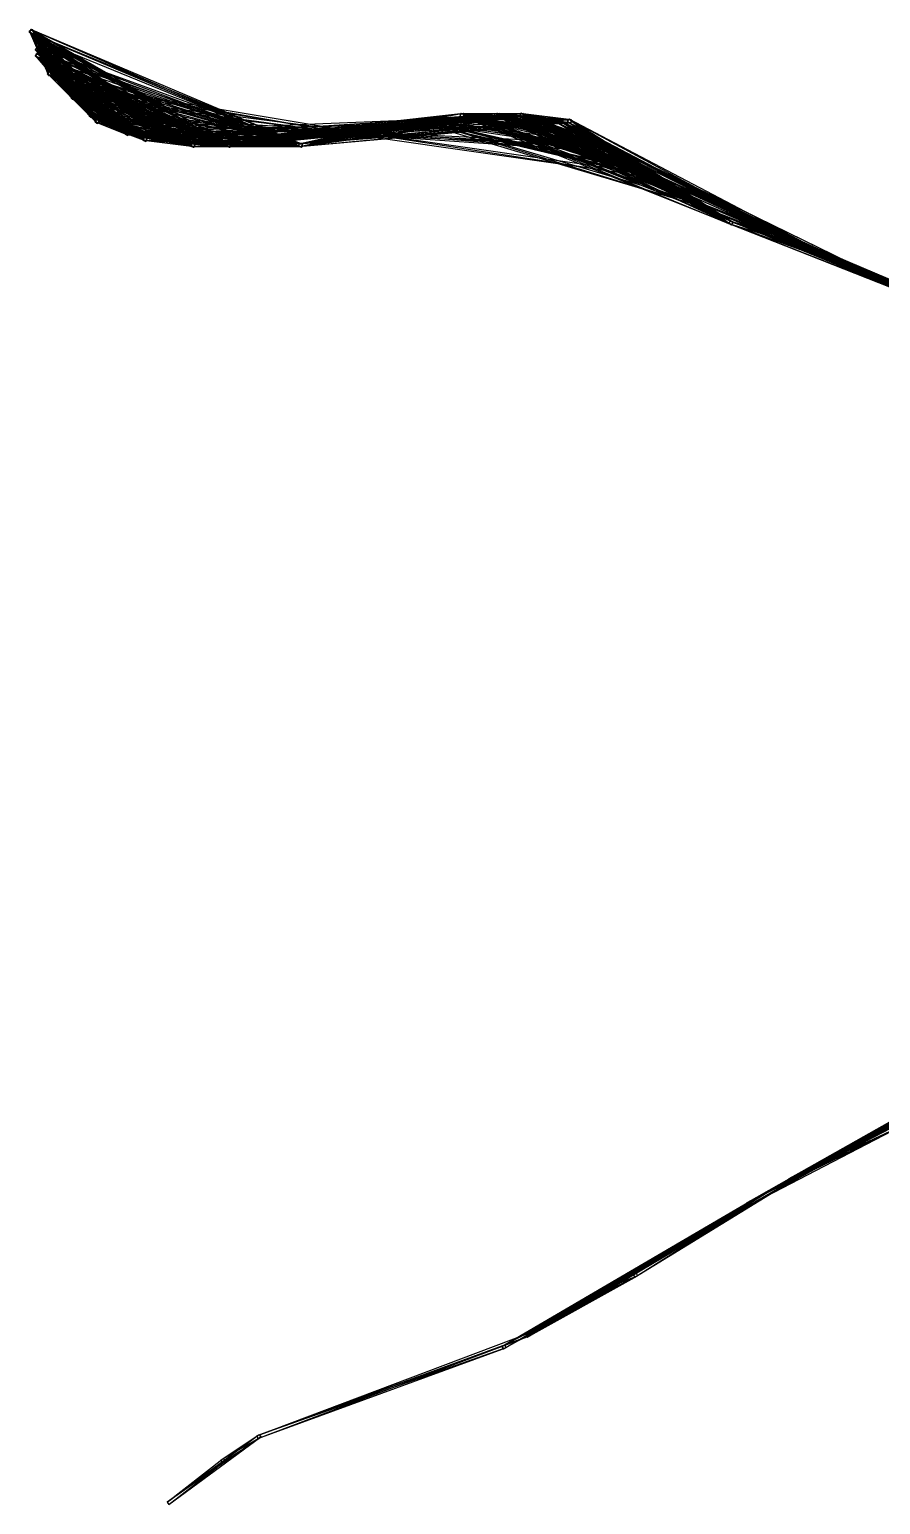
# Model space of a CAD drawing. Header units: metres. Extents: x 180 to 620, y 82 to 328.
# Drawn here: x 179.6 to 322, y 81.6 to 328.4 of the extents above; entities that cross this region are included whole.
import ezdxf

# ---------------------------------------------------------------- set-up
doc = ezdxf.new("R2010")
doc.units = ezdxf.units.M

msp = doc.modelspace()

# ---------------------------------------------------------------- linework, layer by layer
for points in [[(179.99045, 328.35342), (199.00955, 309.64658), (179.64658, 327.99045), (179.64668, 327.99054, 0.0001)], [(179.99045, 328.35342), (199.00955, 309.64658), (179.64658, 327.99045), (179.64668, 327.99054, 0.0001)], [(180.01071, 328.3534), (195.98929, 310.6466), (179.6466, 328.01068), (179.64671, 328.01077, 0.0001)], [(180.01071, 328.3534), (195.98929, 310.6466), (179.6466, 328.01068), (179.64671, 328.01077, 0.0001)], [(180.05376, 328.34943), (190.94624, 312.65057), (179.65056, 328.05377), (179.65067, 328.05386, 0.0001)], [(180.05376, 328.34943), (190.94624, 312.65057), (179.65056, 328.05377), (179.65067, 328.05386, 0.0001)], [(180.05812, 328.34875), (189.94188, 313.65125), (179.65126, 328.0581), (179.65137, 328.0582, 0.0001)], [(180.05812, 328.34875), (189.94188, 313.65125), (179.65126, 328.0581), (179.65137, 328.0582, 0.0001)], [(180.05812, 328.34875), (189.94188, 313.65125), (179.65126, 328.0581), (179.65137, 328.0582, 0.0001)], [(180.05812, 328.34875), (189.94188, 313.65125), (179.65126, 328.0581), (179.65137, 328.0582, 0.0001)], [(179.93942, 328.3483), (207.06058, 308.6517), (179.65167, 327.93942), (179.65178, 327.9395, 0.0001)], [(179.93942, 328.3483), (207.06058, 308.6517), (179.65167, 327.93942), (179.65178, 327.9395, 0.0001)], [(180.06934, 328.34668), (185.93066, 318.65332), (179.65332, 328.06934), (179.65343, 328.06943, 0.0001)], [(180.06934, 328.34668), (185.93066, 318.65332), (179.65332, 328.06934), (179.65343, 328.06943, 0.0001)], [(180.0767, 328.34512), (186.9233, 316.65488), (179.65486, 328.0767), (179.65497, 328.07678, 0.0001)], [(180.0767, 328.34512), (186.9233, 316.65488), (179.65486, 328.0767), (179.65497, 328.07678, 0.0001)], [(179.90808, 328.3414), (213.09192, 308.6586), (179.6586, 327.9081), (179.6587, 327.9082, 0.0001)], [(179.90808, 328.3414), (213.09192, 308.6586), (179.6586, 327.9081), (179.6587, 327.9082, 0.0001)], [(180.1118, 328.33542), (182.8882, 321.66458), (179.6646, 328.1118), (179.6647, 328.11188, 0.0001)], [(180.1118, 328.33542), (182.8882, 321.66458), (179.6646, 328.1118), (179.6647, 328.11188, 0.0001)], [(180.1313, 328.32828), (182.8687, 320.67172), (179.67174, 328.13132), (179.67184, 328.1314, 0.0001)], [(180.1313, 328.32828), (182.8687, 320.67172), (179.67174, 328.13132), (179.67184, 328.1314, 0.0001)], [(179.86693, 328.32755), (225.13307, 308.67245), (179.67244, 327.8669), (179.67255, 327.867, 0.0001)], [(179.86693, 328.32755), (225.13307, 308.67245), (179.67244, 327.8669), (179.67255, 327.867, 0.0001)], [(225.13307, 308.67245), (225.32756, 309.1331), (179.86693, 328.32755), (179.86703, 328.32764, 0.0001)], [(225.13307, 308.67245), (225.32756, 309.1331), (179.86693, 328.32755), (179.86703, 328.32764, 0.0001)], [(213.09192, 308.6586), (213.3414, 309.0919), (179.90808, 328.3414), (179.90819, 328.3415, 0.0001)], [(213.09192, 308.6586), (213.3414, 309.0919), (179.90808, 328.3414), (179.90819, 328.3415, 0.0001)], [(207.06058, 308.6517), (207.34833, 309.06058), (179.93942, 328.3483), (179.93953, 328.3484, 0.0001)], [(207.06058, 308.6517), (207.34833, 309.06058), (179.93942, 328.3483), (179.93953, 328.3484, 0.0001)], [(199.00955, 309.64658), (199.35342, 310.00955), (179.99045, 328.35342), (179.99055, 328.35352, 0.0001)], [(199.00955, 309.64658), (199.35342, 310.00955), (179.99045, 328.35342), (179.99055, 328.35352, 0.0001)], [(195.98929, 310.6466), (196.3534, 310.98932), (180.01071, 328.3534), (180.01082, 328.3535, 0.0001)], [(195.98929, 310.6466), (196.3534, 310.98932), (180.01071, 328.3534), (180.01082, 328.3535, 0.0001)], [(190.94624, 312.65057), (191.34944, 312.94623), (180.05376, 328.34943), (180.05386, 328.34952, 0.0001)], [(190.94624, 312.65057), (191.34944, 312.94623), (180.05376, 328.34943), (180.05386, 328.34952, 0.0001)], [(189.94188, 313.65125), (190.34874, 313.9419), (180.05812, 328.34875), (180.05823, 328.34885, 0.0001)], [(189.94188, 313.65125), (190.34874, 313.9419), (180.05812, 328.34875), (180.05823, 328.34885, 0.0001)], [(189.94188, 313.65125), (190.34874, 313.9419), (180.05812, 328.34875), (180.05823, 328.34885, 0.0001)], [(189.94188, 313.65125), (190.34874, 313.9419), (180.05812, 328.34875), (180.05823, 328.34885, 0.0001)], [(185.93066, 318.65332), (186.34668, 318.93066), (180.06934, 328.34668), (180.06944, 328.34677, 0.0001)], [(185.93066, 318.65332), (186.34668, 318.93066), (180.06934, 328.34668), (180.06944, 328.34677, 0.0001)], [(186.9233, 316.65488), (187.34514, 316.9233), (180.0767, 328.34512), (180.07681, 328.3452, 0.0001)], [(186.9233, 316.65488), (187.34514, 316.9233), (180.0767, 328.34512), (180.07681, 328.3452, 0.0001)], [(182.8882, 321.66458), (183.3354, 321.8882), (180.1118, 328.33542), (180.11191, 328.3355, 0.0001)], [(182.8882, 321.66458), (183.3354, 321.8882), (180.1118, 328.33542), (180.11191, 328.3355, 0.0001)], [(182.8687, 320.67172), (183.32826, 320.86868), (180.1313, 328.32828), (180.13141, 328.32837, 0.0001)], [(182.8687, 320.67172), (183.32826, 320.86868), (180.1313, 328.32828), (180.13141, 328.32837, 0.0001)], [(180.98991, 327.35342), (199.01009, 309.64658), (180.64659, 326.9899), (180.6467, 326.99, 0.0001)], [(180.98991, 327.35342), (199.01009, 309.64658), (180.64659, 326.9899), (180.6467, 326.99, 0.0001)], [(181.0114, 327.35336), (195.9886, 310.64664), (180.64662, 327.01138), (180.64673, 327.01147, 0.0001)], [(181.0114, 327.35336), (195.9886, 310.64664), (180.64662, 327.01138), (180.64673, 327.01147, 0.0001)], [(181.05812, 327.34875), (190.94188, 312.65125), (180.65126, 327.0581), (180.65137, 327.0582, 0.0001)], [(181.05812, 327.34875), (190.94188, 312.65125), (180.65126, 327.0581), (180.65137, 327.0582, 0.0001)], [(180.93675, 327.34784), (207.06325, 308.65216), (180.65215, 326.93677), (180.65225, 326.93686, 0.0001)], [(180.93675, 327.34784), (207.06325, 308.65216), (180.65215, 326.93677), (180.65225, 326.93686, 0.0001)], [(181.06325, 327.34784), (189.93675, 313.65216), (180.65215, 327.06323), (180.65225, 327.06332, 0.0001)], [(181.06325, 327.34784), (189.93675, 313.65216), (180.65215, 327.06323), (180.65225, 327.06332, 0.0001)], [(181.06325, 327.34784), (189.93675, 313.65216), (180.65215, 327.06323), (180.65225, 327.06332, 0.0001)], [(181.06325, 327.34784), (189.93675, 313.65216), (180.65215, 327.06323), (180.65225, 327.06332, 0.0001)], [(181.0795, 327.3445), (185.9205, 318.6555), (180.65549, 327.0795), (180.6556, 327.0796, 0.0001)], [(181.0795, 327.3445), (185.9205, 318.6555), (180.65549, 327.0795), (180.6556, 327.0796, 0.0001)], [(181.08575, 327.34302), (186.91425, 316.65698), (180.65701, 327.08575), (180.65712, 327.08585, 0.0001)], [(181.08575, 327.34302), (186.91425, 316.65698), (180.65701, 327.08575), (180.65712, 327.08585, 0.0001)], [(180.90466, 327.34045), (213.09534, 308.65955), (180.65955, 326.90466), (180.65965, 326.90475, 0.0001)], [(180.90466, 327.34045), (213.09534, 308.65955), (180.65955, 326.90466), (180.65965, 326.90475, 0.0001)], [(180.86328, 327.32605), (225.13672, 308.67395), (180.67395, 326.86328), (180.67406, 326.86337, 0.0001)], [(180.86328, 327.32605), (225.13672, 308.67395), (180.67395, 326.86328), (180.67406, 326.86337, 0.0001)], [(181.13927, 327.32495), (182.86073, 321.67505), (180.67503, 327.13928), (180.67514, 327.13937, 0.0001)], [(181.13927, 327.32495), (182.86073, 321.67505), (180.67503, 327.13928), (180.67514, 327.13937, 0.0001)], [(181.15811, 327.31625), (182.84189, 320.68375), (180.68378, 327.1581), (180.68388, 327.1582, 0.0001)], [(181.15811, 327.31625), (182.84189, 320.68375), (180.68378, 327.1581), (180.68388, 327.1582, 0.0001)], [(225.13672, 308.67395), (225.32605, 309.13672), (180.86328, 327.32605), (180.86339, 327.32614, 0.0001)], [(225.13672, 308.67395), (225.32605, 309.13672), (180.86328, 327.32605), (180.86339, 327.32614, 0.0001)], [(213.09534, 308.65955), (213.34045, 309.09534), (180.90466, 327.34045), (180.90477, 327.34055, 0.0001)], [(213.09534, 308.65955), (213.34045, 309.09534), (180.90466, 327.34045), (180.90477, 327.34055, 0.0001)], [(207.06325, 308.65216), (207.34785, 309.06323), (180.93675, 327.34784), (180.93686, 327.34793, 0.0001)], [(207.06325, 308.65216), (207.34785, 309.06323), (180.93675, 327.34784), (180.93686, 327.34793, 0.0001)], [(199.01009, 309.64658), (199.35341, 310.0101), (180.98991, 327.35342), (180.99002, 327.35352, 0.0001)], [(199.01009, 309.64658), (199.35341, 310.0101), (180.98991, 327.35342), (180.99002, 327.35352, 0.0001)], [(195.9886, 310.64664), (196.35338, 310.98862), (181.0114, 327.35336), (181.0115, 327.35345, 0.0001)], [(195.9886, 310.64664), (196.35338, 310.98862), (181.0114, 327.35336), (181.0115, 327.35345, 0.0001)], [(190.94188, 312.65125), (191.34874, 312.9419), (181.05812, 327.34875), (181.05823, 327.34885, 0.0001)], [(190.94188, 312.65125), (191.34874, 312.9419), (181.05812, 327.34875), (181.05823, 327.34885, 0.0001)], [(189.93675, 313.65216), (190.34785, 313.93677), (181.06325, 327.34784), (181.06335, 327.34793, 0.0001)], [(189.93675, 313.65216), (190.34785, 313.93677), (181.06325, 327.34784), (181.06335, 327.34793, 0.0001)], [(189.93675, 313.65216), (190.34785, 313.93677), (181.06325, 327.34784), (181.06335, 327.34793, 0.0001)], [(189.93675, 313.65216), (190.34785, 313.93677), (181.06325, 327.34784), (181.06335, 327.34793, 0.0001)], [(185.9205, 318.6555), (186.34451, 318.9205), (181.0795, 327.3445), (181.0796, 327.3446, 0.0001)], [(185.9205, 318.6555), (186.34451, 318.9205), (181.0795, 327.3445), (181.0796, 327.3446, 0.0001)], [(186.91425, 316.65698), (187.34299, 316.91425), (181.08575, 327.34302), (181.08586, 327.3431, 0.0001)], [(186.91425, 316.65698), (187.34299, 316.91425), (181.08575, 327.34302), (181.08586, 327.3431, 0.0001)], [(182.86073, 321.67505), (183.32497, 321.86072), (181.13927, 327.32495), (181.13937, 327.32504, 0.0001)], [(182.86073, 321.67505), (183.32497, 321.86072), (181.13927, 327.32495), (181.13937, 327.32504, 0.0001)], [(182.84189, 320.68375), (183.31622, 320.8419), (181.15811, 327.31625), (181.15822, 327.31635, 0.0001)], [(182.84189, 320.68375), (183.31622, 320.8419), (181.15811, 327.31625), (181.15822, 327.31635, 0.0001)], [(181, 324.35358), (186, 318.64642), (180.64645, 324), (180.64656, 324.0001, 0.0001)], [(180.98781, 325.35336), (196.01219, 310.64664), (180.64665, 324.98782), (180.64676, 324.9879, 0.0001)], [(181.01682, 324.35318), (190.98318, 312.64682), (180.64685, 324.0168), (180.64696, 324.0169, 0.0001)], [(181.01859, 324.35306), (189.98141, 313.64694), (180.64694, 324.0186), (180.64705, 324.01868, 0.0001)], [(181.01859, 324.35306), (189.98141, 313.64694), (180.64694, 324.0186), (180.64705, 324.01868, 0.0001)], [(180.97481, 324.35266), (196.02519, 310.64734), (180.64735, 323.9748), (180.64746, 323.97488, 0.0001)], [(181.02711, 324.3525), (186.97289, 316.6475), (180.64748, 324.02713), (180.64758, 324.02722, 0.0001)], [(180.96799, 325.35208), (199.03201, 309.64792), (180.64789, 324.968), (180.648, 324.96808, 0.0001)], [(181.03201, 325.35208), (190.96799, 312.64792), (180.64789, 325.032), (180.648, 325.0321, 0.0001)], [(181.03201, 325.35208), (185.96799, 318.64792), (180.64789, 325.032), (180.648, 325.0321, 0.0001)], [(181.03519, 325.35178), (189.96481, 313.64822), (180.6482, 325.0352), (180.6483, 325.03528, 0.0001)], [(181.03519, 325.35178), (189.96481, 313.64822), (180.6482, 325.0352), (180.6483, 325.03528, 0.0001)], [(180.95615, 324.3508), (199.04385, 309.6492), (180.64917, 323.95615), (180.64928, 323.95624, 0.0001)], [(181.05, 325.35), (186.95, 316.65), (180.65001, 325.05002), (180.65012, 325.0501, 0.0001)], [(180.9181, 325.34393), (207.0819, 308.65607), (180.65605, 324.9181), (180.65616, 324.91818, 0.0001)], [(180.90837, 324.3415), (207.09163, 308.6585), (180.65852, 323.9084), (180.65863, 323.90848, 0.0001)], [(180.8882, 325.33542), (213.1118, 308.66458), (180.6646, 324.8882), (180.6647, 324.8883, 0.0001)], [(180.87975, 324.3325), (213.12025, 308.6675), (180.66753, 323.87973), (180.66763, 323.87982, 0.0001)], [(180.85048, 325.3204), (225.14952, 308.6796), (180.67961, 324.8505), (180.67972, 324.8506, 0.0001)], [(180.84404, 324.3173), (225.15596, 308.6827), (180.6827, 323.84402), (180.6828, 323.84412, 0.0001)], [(225.15596, 308.6827), (225.3173, 309.15598), (180.84404, 324.3173), (180.84415, 324.31738, 0.0001)], [(225.14952, 308.6796), (225.32039, 309.1495), (180.85048, 325.3204), (180.85059, 325.3205, 0.0001)], [(213.12025, 308.6675), (213.33247, 309.12027), (180.87975, 324.3325), (180.87985, 324.33258, 0.0001)], [(213.1118, 308.66458), (213.3354, 309.1118), (180.8882, 325.33542), (180.8883, 325.3355, 0.0001)], [(207.09163, 308.6585), (207.34148, 309.0916), (180.90837, 324.3415), (180.90848, 324.34158, 0.0001)], [(207.0819, 308.65607), (207.34395, 309.0819), (180.9181, 325.34393), (180.91821, 325.34402, 0.0001)], [(199.04385, 309.6492), (199.35083, 310.04385), (180.95615, 324.3508), (180.95625, 324.3509, 0.0001)], [(199.03201, 309.64792), (199.35211, 310.032), (180.96799, 325.35208), (180.9681, 325.35217, 0.0001)], [(196.02519, 310.64734), (196.35265, 311.0252), (180.97481, 324.35266), (180.97491, 324.35275, 0.0001)], [(196.01219, 310.64664), (196.35335, 311.01218), (180.98781, 325.35336), (180.98792, 325.35345, 0.0001)], [(186, 318.64642), (186.35355, 319), (181, 324.35358), (181.0001, 324.35367, 0.0001)], [(190.98318, 312.64682), (191.35315, 312.9832), (181.01682, 324.35318), (181.01692, 324.35327, 0.0001)], [(189.98141, 313.64694), (190.35306, 313.9814), (181.01859, 324.35306), (181.01869, 324.35315, 0.0001)], [(189.98141, 313.64694), (190.35306, 313.9814), (181.01859, 324.35306), (181.01869, 324.35315, 0.0001)], [(186.97289, 316.6475), (187.35252, 316.97287), (181.02711, 324.3525), (181.02722, 324.3526, 0.0001)], [(190.96799, 312.64792), (191.35211, 312.968), (181.03201, 325.35208), (181.03212, 325.35217, 0.0001)], [(185.96799, 318.64792), (186.35211, 318.968), (181.03201, 325.35208), (181.03212, 325.35217, 0.0001)], [(189.96481, 313.64822), (190.3518, 313.9648), (181.03519, 325.35178), (181.0353, 325.35187, 0.0001)], [(189.96481, 313.64822), (190.3518, 313.9648), (181.03519, 325.35178), (181.0353, 325.35187, 0.0001)], [(186.95, 316.65), (187.34999, 316.94998), (181.05, 325.35), (181.05011, 325.3501, 0.0001)], [(183, 321.35358), (191, 312.64642), (182.64645, 321), (182.64656, 321.0001, 0.0001)], [(183, 321.35358), (190, 313.64642), (182.64645, 321), (182.64656, 321.0001, 0.0001)], [(183, 321.35358), (190, 313.64642), (182.64645, 321), (182.64656, 321.0001, 0.0001)], [(183, 321.35358), (187, 316.64642), (182.64645, 321), (182.64656, 321.0001, 0.0001)], [(183.02077, 322.35294), (190.97923, 312.64706), (182.64705, 322.02078), (182.64716, 322.02087, 0.0001)], [(183.02351, 322.35275), (189.97649, 313.64725), (182.64723, 322.02353), (182.64734, 322.02362, 0.0001)], [(183.02351, 322.35275), (189.97649, 313.64725), (182.64723, 322.02353), (182.64734, 322.02362, 0.0001)], [(182.97064, 322.35236), (196.02936, 310.64764), (182.64767, 321.97064), (182.64778, 321.97073, 0.0001)], [(183.03905, 322.3514), (186.96095, 316.6486), (182.6486, 322.03903), (182.64871, 322.03912, 0.0001)], [(182.95428, 321.3506), (196.04572, 310.6494), (182.64941, 320.95428), (182.64952, 320.95438, 0.0001)], [(182.95, 322.35), (199.05, 309.65), (182.65001, 321.94998), (182.65012, 321.95007, 0.0001)], [(182.93562, 321.34766), (199.06438, 309.65234), (182.65236, 320.9356), (182.65247, 320.9357, 0.0001)], [(182.89925, 322.3389), (207.10075, 308.6611), (182.66112, 321.89926), (182.66122, 321.89935, 0.0001)], [(182.8882, 321.33542), (207.1118, 308.66458), (182.6646, 320.8882), (182.6647, 320.8883, 0.0001)], [(182.87001, 322.3288), (213.12999, 308.6712), (182.67122, 321.87), (182.67133, 321.8701, 0.0001)], [(182.86073, 321.32495), (213.13927, 308.67505), (182.67503, 320.86072), (182.67514, 320.8608, 0.0001)], [(182.8351, 322.31274), (225.1649, 308.68726), (182.68727, 321.83508), (182.68738, 321.83517, 0.0001)], [(182.8283, 321.30908), (225.1717, 308.69092), (182.69093, 320.8283), (182.69104, 320.8284, 0.0001)], [(225.1717, 308.69092), (225.30907, 309.1717), (182.8283, 321.30908), (182.8284, 321.30917, 0.0001)], [(225.1649, 308.68726), (225.31273, 309.16492), (182.8351, 322.31274), (182.8352, 322.31284, 0.0001)], [(213.13927, 308.67505), (213.32497, 309.13928), (182.86073, 321.32495), (182.86084, 321.32504, 0.0001)], [(213.12999, 308.6712), (213.32878, 309.13), (182.87001, 322.3288), (182.87012, 322.3289, 0.0001)], [(207.1118, 308.66458), (207.3354, 309.1118), (182.8882, 321.33542), (182.8883, 321.3355, 0.0001)], [(207.10075, 308.6611), (207.33888, 309.10074), (182.89925, 322.3389), (182.89935, 322.339, 0.0001)], [(199.06438, 309.65234), (199.34764, 310.0644), (182.93562, 321.34766), (182.93573, 321.34775, 0.0001)], [(199.05, 309.65), (199.34999, 310.05002), (182.95, 322.35), (182.9501, 322.3501, 0.0001)], [(196.04572, 310.6494), (196.35059, 311.04572), (182.95428, 321.3506), (182.95439, 321.35068, 0.0001)], [(196.02936, 310.64764), (196.35233, 311.02936), (182.97064, 322.35236), (182.97075, 322.35245, 0.0001)], [(191, 312.64642), (191.35355, 313), (183, 321.35358), (183.0001, 321.35367, 0.0001)], [(190, 313.64642), (190.35355, 314), (183, 321.35358), (183.0001, 321.35367, 0.0001)], [(190, 313.64642), (190.35355, 314), (183, 321.35358), (183.0001, 321.35367, 0.0001)], [(187, 316.64642), (187.35355, 317), (183, 321.35358), (183.0001, 321.35367, 0.0001)], [(190.97923, 312.64706), (191.35295, 312.97922), (183.02077, 322.35294), (183.02087, 322.35303, 0.0001)], [(189.97649, 313.64725), (190.35277, 313.97647), (183.02351, 322.35275), (183.02362, 322.35284, 0.0001)], [(189.97649, 313.64725), (190.35277, 313.97647), (183.02351, 322.35275), (183.02362, 322.35284, 0.0001)], [(186.96095, 316.6486), (187.3514, 316.96097), (183.03905, 322.3514), (183.03915, 322.3515, 0.0001)], [(186.03201, 319.35208), (190.96799, 312.64792), (185.64789, 319.032), (185.648, 319.0321, 0.0001)], [(185.96095, 319.3514), (196.03905, 310.6486), (185.6486, 318.96097), (185.64871, 318.96106, 0.0001)], [(186.03905, 319.3514), (189.96095, 313.6486), (185.6486, 319.03903), (185.64871, 319.03912, 0.0001)], [(186.03905, 319.3514), (189.96095, 313.6486), (185.6486, 319.03903), (185.64871, 319.03912, 0.0001)], [(185.93675, 319.34784), (199.06325, 309.65216), (185.65215, 318.93677), (185.65225, 318.93686, 0.0001)], [(185.88177, 319.3332), (207.11823, 308.6668), (185.66681, 318.88177), (185.66692, 318.88187, 0.0001)], [(185.85239, 319.32126), (213.14761, 308.67874), (185.67874, 318.8524), (185.67885, 318.85248, 0.0001)], [(185.81992, 319.30426), (225.18008, 308.69574), (185.69574, 318.81995), (185.69585, 318.82004, 0.0001)], [(185.79451, 319.28772), (234.20549, 310.71228), (185.7123, 318.7945), (185.7124, 318.7946, 0.0001)], [(234.20549, 310.71228), (234.2877, 311.2055), (185.79451, 319.28772), (185.79462, 319.2878, 0.0001)], [(225.18008, 308.69574), (225.30426, 309.18005), (185.81992, 319.30426), (185.82002, 319.30435, 0.0001)], [(213.14761, 308.67874), (213.32126, 309.1476), (185.85239, 319.32126), (185.8525, 319.32135, 0.0001)], [(207.11823, 308.6668), (207.33319, 309.11823), (185.88177, 319.3332), (185.88188, 319.33328, 0.0001)], [(199.06325, 309.65216), (199.34785, 310.06323), (185.93675, 319.34784), (185.93686, 319.34793, 0.0001)], [(196.03905, 310.6486), (196.3514, 311.03903), (185.96095, 319.3514), (185.96106, 319.3515, 0.0001)], [(190.96799, 312.64792), (191.35211, 312.968), (186.03201, 319.35208), (186.03212, 319.35217, 0.0001)], [(189.96095, 313.6486), (190.3514, 313.96097), (186.03905, 319.3514), (186.03915, 319.3515, 0.0001)], [(189.96095, 313.6486), (190.3514, 313.96097), (186.03905, 319.3514), (186.03915, 319.3515, 0.0001)], [(187, 317.35358), (191, 312.64642), (186.64645, 317), (186.64656, 317.0001, 0.0001)], [(186.93066, 317.34668), (196.06934, 310.65332), (186.65332, 316.93066), (186.65343, 316.93076, 0.0001)], [(186.91002, 317.34192), (199.08998, 309.65808), (186.6581, 316.91003), (186.6582, 316.91013, 0.0001)], [(186.86073, 317.32495), (207.13927, 308.67505), (186.67503, 316.86072), (186.67514, 316.8608, 0.0001)], [(186.83458, 317.31247), (213.16542, 308.68753), (186.68755, 316.83456), (186.68765, 316.83466, 0.0001)], [(186.80685, 317.29614), (225.19315, 308.70386), (186.70386, 316.8069), (186.70396, 316.80698, 0.0001)], [(186.78368, 317.27963), (234.21632, 310.72037), (186.72035, 316.78366), (186.72046, 316.78375, 0.0001)], [(234.21632, 310.72037), (234.27965, 311.21634), (186.78368, 317.27963), (186.78378, 317.27972, 0.0001)], [(225.19315, 308.70386), (225.29614, 309.1931), (186.80685, 317.29614), (186.80696, 317.29623, 0.0001)], [(213.16542, 308.68753), (213.31245, 309.16544), (186.83458, 317.31247), (186.83469, 317.31256, 0.0001)], [(207.13927, 308.67505), (207.32497, 309.13928), (186.86073, 317.32495), (186.86084, 317.32504, 0.0001)], [(199.08998, 309.65808), (199.3419, 310.08997), (186.91002, 317.34192), (186.91013, 317.342, 0.0001)], [(196.06934, 310.65332), (196.34668, 311.06934), (186.93066, 317.34668), (186.93077, 317.34677, 0.0001)], [(191, 312.64642), (191.35355, 313), (187, 317.35358), (187.0001, 317.35367, 0.0001)], [(189.8882, 314.33542), (196.1118, 310.66458), (189.6646, 313.8882), (189.6647, 313.8883, 0.0001)], [(189.8882, 314.33542), (196.1118, 310.66458), (189.6646, 313.8882), (189.6647, 313.8883, 0.0001)], [(189.87308, 314.33), (199.12692, 309.67), (189.67001, 313.87308), (189.67012, 313.87317, 0.0001)], [(189.87308, 314.33), (199.12692, 309.67), (189.67001, 313.87308), (189.67012, 313.87317, 0.0001)], [(189.8307, 314.3104), (207.1693, 308.6896), (189.68962, 313.83072), (189.68973, 313.8308, 0.0001)], [(189.8307, 314.3104), (207.1693, 308.6896), (189.68962, 313.83072), (189.68973, 313.8308, 0.0001)], [(189.8088, 314.2974), (213.1912, 308.7026), (189.7026, 313.8088), (189.70271, 313.8089, 0.0001)], [(189.8088, 314.2974), (213.1912, 308.7026), (189.7026, 313.8088), (189.70271, 313.8089, 0.0001)], [(189.78787, 314.28287), (225.21213, 308.71713), (189.71716, 313.78787), (189.71727, 313.78796, 0.0001)], [(189.78787, 314.28287), (225.21213, 308.71713), (189.71716, 313.78787), (189.71727, 313.78796, 0.0001)], [(189.7676, 314.26642), (234.2324, 310.73358), (189.73357, 313.76758), (189.73367, 313.76767, 0.0001)], [(189.7676, 314.26642), (234.2324, 310.73358), (189.73357, 313.76758), (189.73367, 313.76767, 0.0001)], [(234.2324, 310.73358), (234.26643, 311.23242), (189.7676, 314.26642), (189.7677, 314.2665, 0.0001)], [(234.2324, 310.73358), (234.26643, 311.23242), (189.7676, 314.26642), (189.7677, 314.2665, 0.0001)], [(225.21213, 308.71713), (225.28284, 309.21213), (189.78787, 314.28287), (189.78798, 314.28296, 0.0001)], [(225.21213, 308.71713), (225.28284, 309.21213), (189.78787, 314.28287), (189.78798, 314.28296, 0.0001)], [(213.1912, 308.7026), (213.2974, 309.1912), (189.8088, 314.2974), (189.80891, 314.2975, 0.0001)], [(213.1912, 308.7026), (213.2974, 309.1912), (189.8088, 314.2974), (189.80891, 314.2975, 0.0001)], [(207.1693, 308.6896), (207.31038, 309.16928), (189.8307, 314.3104), (189.83081, 314.3105, 0.0001)], [(207.1693, 308.6896), (207.31038, 309.16928), (189.8307, 314.3104), (189.83081, 314.3105, 0.0001)], [(199.12692, 309.67), (199.32999, 310.12692), (189.87308, 314.33), (189.87318, 314.33008, 0.0001)], [(199.12692, 309.67), (199.32999, 310.12692), (189.87308, 314.33), (189.87318, 314.33008, 0.0001)], [(196.1118, 310.66458), (196.3354, 311.1118), (189.8882, 314.33542), (189.8883, 314.3355, 0.0001)], [(196.1118, 310.66458), (196.3354, 311.1118), (189.8882, 314.33542), (189.8883, 314.3355, 0.0001)], [(190.86073, 313.32495), (196.13927, 310.67505), (190.67503, 312.86072), (190.67514, 312.8608, 0.0001)], [(190.8537, 313.32184), (199.1463, 309.67816), (190.67813, 312.8537), (190.67824, 312.8538, 0.0001)], [(199.1463, 309.67816), (199.32187, 310.1463), (190.8537, 313.32184), (190.8538, 313.32193, 0.0001)], [(196.13927, 310.67505), (196.32497, 311.13928), (190.86073, 313.32495), (190.86084, 313.32504, 0.0001)], [(252.27608, 313.77914), (252.22087, 314.2761), (206.72392, 309.22086), (206.72403, 309.22095, 0.0001)], [(206.72392, 309.22086), (252.27608, 313.77914), (206.77913, 308.7239), (206.77924, 308.724, 0.0001)], [(252.27975, 313.78384), (252.21619, 314.27975), (212.72025, 309.21616), (212.72035, 309.21625, 0.0001)], [(212.72025, 309.21616), (252.27975, 313.78384), (212.78381, 308.72025), (212.78392, 308.72034, 0.0001)], [(258.2761, 313.77914), (258.22086, 314.2761), (212.72392, 309.22086), (212.72403, 309.22095, 0.0001)], [(212.72392, 309.22086), (258.2761, 313.77914), (212.77913, 308.7239), (212.77924, 308.724, 0.0001)], [(262.2741, 313.77667), (262.22333, 314.2741), (212.72592, 309.22333), (212.72603, 309.22342, 0.0001)], [(212.72592, 309.22333), (262.2741, 313.77667), (212.77667, 308.7259), (212.77678, 308.72598, 0.0001)], [(252.29134, 313.7997), (252.2003, 314.29135), (224.70866, 309.2003), (224.70877, 309.20038, 0.0001)], [(224.70866, 309.2003), (252.29134, 313.7997), (224.7997, 308.70865), (224.7998, 308.70874, 0.0001)], [(258.28464, 313.79025), (258.20975, 314.28464), (224.71538, 309.20975), (224.71548, 309.20984, 0.0001)], [(224.71538, 309.20975), (258.28464, 313.79025), (224.79027, 308.71536), (224.79037, 308.71545, 0.0001)], [(262.28122, 313.78574), (262.21426, 314.28122), (224.71878, 309.21426), (224.71889, 309.21436, 0.0001)], [(224.71878, 309.21426), (262.28122, 313.78574), (224.78574, 308.71878), (224.78584, 308.71887, 0.0001)], [(252.2877, 313.7945), (252.20549, 314.28772), (233.7123, 311.2055), (233.7124, 311.2056, 0.0001)], [(233.7123, 311.2055), (252.2877, 313.7945), (233.79451, 310.71228), (233.79462, 310.71237, 0.0001)], [(258.27908, 313.78293), (258.21707, 314.27908), (233.72093, 311.21707), (233.72104, 311.21716, 0.0001)], [(233.72093, 311.21707), (258.27908, 313.78293), (233.78294, 310.72092), (233.78305, 310.721, 0.0001)], [(262.2752, 313.77808), (262.22192, 314.2752), (233.7248, 311.22192), (233.7249, 311.22202, 0.0001)], [(233.7248, 311.22192), (262.2752, 313.77808), (233.77805, 310.7248), (233.77815, 310.72488, 0.0001)], [(252.28284, 313.78787), (252.21213, 314.28287), (244.71716, 313.21213), (244.71727, 313.21222, 0.0001)], [(244.71716, 313.21213), (252.28284, 313.78787), (244.78787, 312.71713), (244.78798, 312.71722, 0.0001)], [(258.26843, 313.7699), (258.2301, 314.26843), (244.73155, 313.2301), (244.73166, 313.2302, 0.0001)], [(244.73155, 313.2301), (258.26843, 313.7699), (244.76991, 312.73157), (244.77002, 312.73166, 0.0001)], [(262.26425, 313.7651), (262.2349, 314.26425), (244.73575, 313.2349), (244.73586, 313.235, 0.0001)], [(244.73575, 313.2349), (262.26425, 313.7651), (244.7651, 312.73575), (244.76521, 312.73584, 0.0001)], [(251.86073, 314.32495), (297.13928, 295.67505), (251.67503, 313.86072), (251.67514, 313.8608, 0.0001)], [(251.8537, 314.32184), (292.1463, 298.67816), (251.67813, 313.8537), (251.67824, 313.8538, 0.0001)], [(251.83882, 314.31467), (283.16116, 303.68533), (251.68532, 313.83884), (251.68542, 313.83893, 0.0001)], [(251.83595, 314.31317), (284.16406, 303.68683), (251.68681, 313.83594), (251.68692, 313.83603, 0.0001)], [(251.81262, 314.2998), (278.18738, 307.7002), (251.7002, 313.81262), (251.7003, 313.8127, 0.0001)], [(251.80624, 314.29575), (276.19376, 308.70425), (251.70425, 313.80624), (251.70436, 313.80634, 0.0001)], [(251.76608, 314.2651), (268.23392, 312.7349), (251.7349, 313.76608), (251.735, 313.76617, 0.0001)], [(251.76425, 314.26346), (270.23575, 312.73654), (251.73651, 313.76425), (251.73662, 313.76434, 0.0001)], [(262.25, 313.75), (262.25, 314.25), (251.75, 314.25), (251.7501, 314.2501, 0.0001)], [(258.25, 313.75), (258.25, 314.25), (251.75, 314.25), (251.7501, 314.2501, 0.0001)], [(251.75, 314.25), (262.25, 313.75), (251.75, 313.75), (251.7501, 313.7501, 0.0001)], [(251.75, 314.25), (258.25, 313.75), (251.75, 313.75), (251.7501, 313.7501, 0.0001)], [(270.23575, 312.73654), (270.26346, 313.23575), (251.76425, 314.26346), (251.76436, 314.26355, 0.0001)], [(268.23392, 312.7349), (268.2651, 313.23392), (251.76608, 314.2651), (251.76619, 314.2652, 0.0001)], [(276.19376, 308.70425), (276.29575, 309.19376), (251.80624, 314.29575), (251.80635, 314.29584, 0.0001)], [(278.18738, 307.7002), (278.2998, 308.18738), (251.81262, 314.2998), (251.81273, 314.2999, 0.0001)], [(284.16406, 303.68683), (284.31317, 304.16406), (251.83595, 314.31317), (251.83606, 314.31326, 0.0001)], [(283.16116, 303.68533), (283.31467, 304.16116), (251.83882, 314.31467), (251.83893, 314.31476, 0.0001)], [(292.1463, 298.67816), (292.32184, 299.1463), (251.8537, 314.32184), (251.8538, 314.32193, 0.0001)], [(297.13928, 295.67505), (297.32495, 296.13928), (251.86073, 314.32495), (251.86084, 314.32504, 0.0001)], [(257.87778, 314.33176), (297.12222, 295.66824), (257.66824, 313.87778), (257.66833, 313.87787, 0.0001)], [(257.8722, 314.32965), (292.1278, 298.67035), (257.67035, 313.8722), (257.67044, 313.87228, 0.0001)], [(257.86072, 314.32495), (283.13928, 303.67505), (257.67505, 313.86072), (257.67514, 313.8608, 0.0001)], [(257.8564, 314.3231), (284.1436, 303.6769), (257.6769, 313.8564), (257.677, 313.8565, 0.0001)], [(257.83237, 314.3113), (278.16763, 307.6887), (257.6887, 313.83237), (257.68878, 313.83246, 0.0001)], [(257.82605, 314.3078), (276.17395, 308.6922), (257.6922, 313.82605), (257.6923, 313.82614, 0.0001)], [(257.77612, 314.27362), (268.22388, 312.72638), (257.72638, 313.77612), (257.72647, 313.7762, 0.0001)], [(257.7716, 314.2699), (270.2284, 312.7301), (257.7301, 313.7716), (257.7302, 313.7717, 0.0001)], [(270.2284, 312.7301), (270.2699, 313.2284), (257.7716, 314.2699), (257.7717, 314.27, 0.0001)], [(268.22388, 312.72638), (268.27362, 313.22388), (257.77612, 314.27362), (257.7762, 314.2737, 0.0001)], [(276.17395, 308.6922), (276.3078, 309.17395), (257.82605, 314.3078), (257.82614, 314.3079, 0.0001)], [(278.16763, 307.6887), (278.3113, 308.16763), (257.83237, 314.3113), (257.83246, 314.3114, 0.0001)], [(284.1436, 303.6769), (284.3231, 304.1436), (257.8564, 314.3231), (257.8565, 314.32318, 0.0001)], [(283.13928, 303.67505), (283.32495, 304.13928), (257.86072, 314.32495), (257.8608, 314.32504, 0.0001)], [(292.1278, 298.67035), (292.32965, 299.1278), (257.8722, 314.32965), (257.87228, 314.32974, 0.0001)], [(297.12222, 295.66824), (297.33176, 296.12222), (257.87778, 314.33176), (257.87787, 314.33185, 0.0001)], [(261.89203, 314.33667), (297.10797, 295.66333), (261.66333, 313.89203), (261.66342, 313.89212, 0.0001)], [(261.8882, 314.33542), (292.1118, 298.66458), (261.66458, 313.8882), (261.66467, 313.8883, 0.0001)], [(261.88177, 314.3332), (283.11823, 303.6668), (261.6668, 313.88177), (261.6669, 313.88187, 0.0001)], [(261.87585, 314.33105), (284.12415, 303.66895), (261.66895, 313.87585), (261.66904, 313.87595, 0.0001)], [(261.8537, 314.32184), (278.1463, 307.67816), (261.67816, 313.8537), (261.67825, 313.8538, 0.0001)], [(261.84863, 314.31952), (276.15137, 308.68048), (261.68048, 313.84863), (261.68057, 313.84872, 0.0001)], [(261.7945, 314.28772), (268.2055, 312.71228), (261.71228, 313.7945), (261.71237, 313.7946, 0.0001)], [(261.78293, 314.27908), (270.21707, 312.72092), (261.72092, 313.78293), (261.721, 313.78302, 0.0001)], [(270.21707, 312.72092), (270.27908, 313.21707), (261.78293, 314.27908), (261.78302, 314.27917, 0.0001)], [(268.2055, 312.71228), (268.28772, 313.2055), (261.7945, 314.28772), (261.7946, 314.2878, 0.0001)], [(276.15137, 308.68048), (276.31952, 309.15137), (261.84863, 314.31952), (261.84872, 314.3196, 0.0001)], [(278.1463, 307.67816), (278.32184, 308.1463), (261.8537, 314.32184), (261.8538, 314.32193, 0.0001)], [(284.12415, 303.66895), (284.33105, 304.12415), (261.87585, 314.33105), (261.87595, 314.33115, 0.0001)], [(283.11823, 303.6668), (283.3332, 304.11823), (261.88177, 314.3332), (261.88187, 314.33328, 0.0001)], [(292.1118, 298.66458), (292.33542, 299.1118), (261.8882, 314.33542), (261.8883, 314.3355, 0.0001)], [(297.10797, 295.66333), (297.33667, 296.10797), (261.89203, 314.33667), (261.89212, 314.33676, 0.0001)], [(267.91425, 313.34302), (283.08575, 303.65698), (267.65698, 312.91425), (267.65707, 312.91434, 0.0001)], [(267.91077, 313.3421), (297.08923, 295.6579), (267.6579, 312.91077), (267.658, 312.91086, 0.0001)], [(267.91003, 313.34192), (292.08997, 298.65808), (267.65808, 312.91003), (267.65817, 312.91013, 0.0001)], [(267.90466, 313.34045), (284.09534, 303.65955), (267.65955, 312.90466), (267.65964, 312.90475, 0.0001)], [(267.8882, 313.33542), (310.1118, 291.66458), (267.66458, 312.8882), (267.66467, 312.8883, 0.0001)], [(267.8882, 313.33542), (278.1118, 307.66458), (267.66458, 312.8882), (267.66467, 312.8883, 0.0001)], [(267.8882, 313.33542), (276.1118, 308.66458), (267.66458, 312.8882), (267.66467, 312.8883, 0.0001)], [(310.1118, 291.66458), (310.33542, 292.1118), (267.8882, 313.33542), (267.8883, 313.3355, 0.0001)], [(278.1118, 307.66458), (278.33542, 308.1118), (267.8882, 313.33542), (267.8883, 313.3355, 0.0001)], [(276.1118, 308.66458), (276.33542, 309.1118), (267.8882, 313.33542), (267.8883, 313.3355, 0.0001)], [(284.09534, 303.65955), (284.34045, 304.09534), (267.90466, 313.34045), (267.90475, 313.34055, 0.0001)], [(292.08997, 298.65808), (292.34192, 299.08997), (267.91003, 313.34192), (267.91013, 313.342, 0.0001)], [(297.08923, 295.6579), (297.3421, 296.08923), (267.91077, 313.3421), (267.91086, 313.3422, 0.0001)], [(283.08575, 303.65698), (283.34302, 304.08575), (267.91425, 313.34302), (267.91434, 313.3431, 0.0001)], [(269.93677, 313.34784), (283.06323, 303.65216), (269.65216, 312.93677), (269.65225, 312.93686, 0.0001)], [(269.93066, 313.34668), (276.06934, 308.65332), (269.65332, 312.93066), (269.6534, 312.93076, 0.0001)], [(269.9249, 313.3455), (284.0751, 303.6545), (269.6545, 312.9249), (269.6546, 312.925, 0.0001)], [(269.9233, 313.34512), (292.0767, 298.65488), (269.65488, 312.9233), (269.65497, 312.9234, 0.0001)], [(269.92166, 313.34476), (297.07834, 295.65524), (269.65524, 312.92166), (269.65533, 312.92175, 0.0001)], [(269.9205, 313.3445), (278.0795, 307.6555), (269.6555, 312.9205), (269.65558, 312.9206, 0.0001)], [(269.89487, 313.33755), (310.10513, 291.66245), (269.66245, 312.89487), (269.66254, 312.89496, 0.0001)], [(310.10513, 291.66245), (310.33755, 292.10513), (269.89487, 313.33755), (269.89496, 313.33765, 0.0001)], [(278.0795, 307.6555), (278.3445, 308.0795), (269.9205, 313.3445), (269.9206, 313.3446, 0.0001)], [(297.07834, 295.65524), (297.34476, 296.07834), (269.92166, 313.34476), (269.92175, 313.34485, 0.0001)], [(292.0767, 298.65488), (292.34512, 299.0767), (269.9233, 313.34512), (269.9234, 313.3452, 0.0001)], [(284.0751, 303.6545), (284.3455, 304.0751), (269.9249, 313.3455), (269.925, 313.34558, 0.0001)], [(276.06934, 308.65332), (276.34668, 309.06934), (269.93066, 313.34668), (269.93076, 313.34677, 0.0001)], [(283.06323, 303.65216), (283.34784, 304.06323), (269.93677, 313.34784), (269.93686, 313.34793, 0.0001)], [(190.8181, 313.30316), (207.1819, 308.69684), (190.69682, 312.8181), (190.69693, 312.8182, 0.0001)], [(190.79875, 313.29068), (213.20125, 308.70932), (190.7093, 312.79874), (190.70941, 312.79883, 0.0001)], [(190.78091, 313.2775), (225.21909, 308.7225), (190.7225, 312.7809), (190.72261, 312.781, 0.0001)], [(190.76189, 313.26135), (234.23811, 310.73865), (190.73866, 312.7619), (190.73877, 312.762, 0.0001)], [(234.23811, 310.73865), (234.26134, 311.2381), (190.76189, 313.26135), (190.762, 313.26144, 0.0001)], [(225.21909, 308.7225), (225.2775, 309.2191), (190.78091, 313.2775), (190.78102, 313.2776, 0.0001)], [(213.20125, 308.70932), (213.2907, 309.20126), (190.79875, 313.29068), (190.79886, 313.29077, 0.0001)], [(207.1819, 308.69684), (207.30318, 309.1819), (190.8181, 313.30316), (190.8182, 313.30325, 0.0001)], [(195.79875, 311.29068), (207.20125, 308.70932), (195.7093, 310.79874), (195.70941, 310.79883, 0.0001)], [(195.78091, 311.2775), (213.21909, 308.7225), (195.7225, 310.7809), (195.72261, 310.781, 0.0001)], [(195.76779, 311.26663), (225.23221, 308.73337), (195.7334, 310.7678), (195.7335, 310.76788, 0.0001)], [(245.25998, 312.7604), (245.2396, 313.25998), (195.74002, 311.2396), (195.74013, 311.2397, 0.0001)], [(195.74002, 311.2396), (245.25998, 312.7604), (195.7604, 310.74002), (195.76051, 310.7401, 0.0001)], [(234.25, 310.75), (234.25, 311.25), (195.75, 311.25), (195.7501, 311.2501, 0.0001)], [(195.75, 311.25), (234.25, 310.75), (195.75, 310.75), (195.7501, 310.7501, 0.0001)], [(225.23221, 308.73337), (225.2666, 309.2322), (195.76779, 311.26663), (195.7679, 311.26672, 0.0001)], [(213.21909, 308.7225), (213.2775, 309.2191), (195.78091, 311.2775), (195.78102, 311.2776, 0.0001)], [(207.20125, 308.70932), (207.2907, 309.20126), (195.79875, 311.29068), (195.79886, 311.29077, 0.0001)], [(245.26573, 312.76678), (245.2332, 313.26575), (198.73427, 310.23322), (198.73438, 310.2333, 0.0001)], [(198.73427, 310.23322), (245.26573, 312.76678), (198.7668, 309.73425), (198.7669, 309.73434, 0.0001)], [(234.25703, 310.75723), (234.24275, 311.25705), (198.74297, 310.24277), (198.74307, 310.24286, 0.0001)], [(245.2748, 312.77756), (245.22246, 313.2748), (206.7252, 309.22244), (206.72531, 309.22253, 0.0001)], [(206.7252, 309.22244), (245.2748, 312.77756), (206.77754, 308.7252), (206.77765, 308.72528, 0.0001)], [(234.26778, 310.76913), (234.23085, 311.2678), (206.73222, 309.23087), (206.73233, 309.23096, 0.0001)], [(245.27907, 312.78293), (245.21706, 313.27908), (212.72093, 309.21707), (212.72104, 309.21716, 0.0001)], [(212.72093, 309.21707), (245.27907, 312.78293), (212.78294, 308.72092), (212.78305, 308.721, 0.0001)], [(234.27257, 310.77484), (234.22517, 311.27258), (212.72743, 309.22516), (212.72754, 309.22525, 0.0001)], [(234.29828, 310.81018), (234.18982, 311.29828), (224.70172, 309.18982), (224.70183, 309.1899, 0.0001)], [(245.29417, 312.8039), (245.19612, 313.2942), (224.70583, 309.1961), (224.70593, 309.1962, 0.0001)], [(224.70583, 309.1961), (245.29417, 312.8039), (224.80388, 308.7058), (224.80399, 308.7059, 0.0001)], [(268.2721, 312.77423), (268.22577, 313.2721), (224.7279, 309.22577), (224.72801, 309.22586, 0.0001)], [(224.7279, 309.22577), (268.2721, 312.77423), (224.77423, 308.7279), (224.77434, 308.728, 0.0001)], [(270.27115, 312.7731), (270.2269, 313.27115), (224.72884, 309.2269), (224.72894, 309.227, 0.0001)], [(224.72884, 309.2269), (270.27115, 312.7731), (224.77312, 308.72885), (224.77322, 308.72894, 0.0001)], [(245.2907, 312.79874), (245.20125, 313.29068), (233.7093, 311.20126), (233.70941, 311.20135, 0.0001)], [(233.7093, 311.20126), (245.2907, 312.79874), (233.79875, 310.70932), (233.79886, 310.7094, 0.0001)], [(233.78787, 311.28287), (283.21213, 303.71713), (233.71716, 310.78787), (233.71727, 310.78796, 0.0001)], [(233.7676, 311.26642), (278.23242, 307.73358), (233.73357, 310.76758), (233.73367, 310.76767, 0.0001)], [(268.26425, 312.7651), (268.2349, 313.26425), (233.73575, 311.2349), (233.73586, 311.235, 0.0001)], [(233.73575, 311.2349), (268.26425, 312.7651), (233.7651, 310.73575), (233.76521, 310.73584, 0.0001)], [(270.26346, 312.76425), (270.23575, 313.26346), (233.73651, 311.23575), (233.73662, 311.23584, 0.0001)], [(233.73651, 311.23575), (270.26346, 312.76425), (233.76425, 310.73654), (233.76436, 310.73663, 0.0001)], [(233.76218, 311.26163), (276.23782, 308.73837), (233.7384, 310.76218), (233.73851, 310.76227, 0.0001)], [(276.23782, 308.73837), (276.26163, 309.23782), (233.76218, 311.26163), (233.76228, 311.26172, 0.0001)], [(278.23242, 307.73358), (278.26642, 308.23242), (233.7676, 311.26642), (233.7677, 311.2665, 0.0001)], [(283.21213, 303.71713), (283.28287, 304.21213), (233.78787, 311.28287), (233.78798, 311.28296, 0.0001)], [(244.83177, 313.31097), (292.1682, 298.68903), (244.68904, 312.8318), (244.68915, 312.83188, 0.0001)], [(244.81435, 313.30087), (283.18564, 303.69913), (244.69911, 312.81436), (244.69922, 312.81445, 0.0001)], [(244.81262, 313.2998), (284.18738, 303.7002), (244.7002, 312.81262), (244.7003, 312.8127, 0.0001)], [(244.79027, 313.28464), (278.20975, 307.71536), (244.71538, 312.79025), (244.71548, 312.79034, 0.0001)], [(244.78406, 313.27994), (276.21597, 308.72006), (244.72006, 312.78403), (244.72017, 312.78412, 0.0001)], [(270.25, 312.75), (270.25, 313.25), (244.75, 313.25), (244.7501, 313.2501, 0.0001)], [(268.25, 312.75), (268.25, 313.25), (244.75, 313.25), (244.7501, 313.2501, 0.0001)], [(244.75, 313.25), (270.25, 312.75), (244.75, 312.75), (244.7501, 312.7501, 0.0001)], [(244.75, 313.25), (268.25, 312.75), (244.75, 312.75), (244.7501, 312.7501, 0.0001)], [(276.21597, 308.72006), (276.27994, 309.21597), (244.78406, 313.27994), (244.78416, 313.28003, 0.0001)], [(278.20975, 307.71536), (278.28464, 308.20975), (244.79027, 313.28464), (244.79037, 313.28473, 0.0001)], [(284.18738, 303.7002), (284.2998, 304.18738), (244.81262, 313.2998), (244.81273, 313.2999, 0.0001)], [(283.18564, 303.69913), (283.30087, 304.18564), (244.81435, 313.30087), (244.81445, 313.30096, 0.0001)], [(292.1682, 298.68903), (292.31097, 299.1682), (244.83177, 313.31097), (244.83188, 313.31107, 0.0001)], [(198.78294, 310.27908), (207.21706, 308.72092), (198.72093, 309.78293), (198.72104, 309.78302, 0.0001)], [(198.76845, 310.26718), (213.23155, 308.73282), (198.73283, 309.76846), (198.73294, 309.76855, 0.0001)], [(198.7598, 310.25943), (225.2402, 308.74057), (198.74057, 309.7598), (198.74068, 309.7599, 0.0001)], [(198.74297, 310.24277), (234.25703, 310.75723), (198.75725, 309.74295), (198.75735, 309.74304, 0.0001)], [(225.2402, 308.74057), (225.25943, 309.2402), (198.7598, 310.25943), (198.7599, 310.25952, 0.0001)], [(213.23155, 308.73282), (213.26717, 309.23154), (198.76845, 310.26718), (198.76855, 310.26727, 0.0001)], [(207.21706, 308.72092), (207.27907, 309.21707), (198.78294, 310.27908), (198.78305, 310.27917, 0.0001)], [(206.73222, 309.23087), (234.26778, 310.76913), (206.76915, 308.7322), (206.76926, 308.7323, 0.0001)], [(225.25, 308.75), (225.25, 309.25), (206.75, 309.25), (206.7501, 309.2501, 0.0001)], [(213.25, 308.75), (213.25, 309.25), (206.75, 309.25), (206.7501, 309.2501, 0.0001)], [(206.75, 309.25), (225.25, 308.75), (206.75, 308.75), (206.7501, 308.7501, 0.0001)], [(206.75, 309.25), (213.25, 308.75), (206.75, 308.75), (206.7501, 308.7501, 0.0001)], [(212.72743, 309.22516), (234.27257, 310.77484), (212.77483, 308.72742), (212.77493, 308.7275, 0.0001)], [(225.25, 308.75), (225.25, 309.25), (212.75, 309.25), (212.7501, 309.2501, 0.0001)], [(212.75, 309.25), (225.25, 308.75), (212.75, 308.75), (212.7501, 308.7501, 0.0001)], [(224.70172, 309.18982), (234.29828, 310.81018), (224.81018, 308.70172), (224.81029, 308.7018, 0.0001)], [(275.9419, 309.34875), (283.0581, 303.65125), (275.65125, 308.9419), (275.65134, 308.942, 0.0001)], [(275.9205, 309.3445), (292.0795, 298.6555), (275.6555, 308.9205), (275.65558, 308.9206, 0.0001)], [(275.9205, 309.3445), (284.0795, 303.6555), (275.6555, 308.9205), (275.65558, 308.9206, 0.0001)], [(275.91904, 309.34415), (297.08096, 295.65585), (275.65585, 308.91904), (275.65594, 308.91913, 0.0001)], [(275.8882, 309.33542), (310.1118, 291.66458), (275.66458, 308.8882), (275.66467, 308.8883, 0.0001)], [(275.88507, 309.33435), (319.11493, 287.66565), (275.66565, 308.88507), (275.66574, 308.88516, 0.0001)], [(319.11493, 287.66565), (319.33435, 288.11493), (275.88507, 309.33435), (275.88516, 309.33444, 0.0001)], [(310.1118, 291.66458), (310.33542, 292.1118), (275.8882, 309.33542), (275.8883, 309.3355, 0.0001)], [(297.08096, 295.65585), (297.34415, 296.08096), (275.91904, 309.34415), (275.91913, 309.34424, 0.0001)], [(292.0795, 298.6555), (292.3445, 299.0795), (275.9205, 309.3445), (275.9206, 309.3446, 0.0001)], [(284.0795, 303.6555), (284.3445, 304.0795), (275.9205, 309.3445), (275.9206, 309.3446, 0.0001)], [(283.0581, 303.65125), (283.34875, 304.0581), (275.9419, 309.34875), (275.942, 309.34885, 0.0001)], [(277.96097, 308.3514), (283.03903, 303.6486), (277.6486, 307.96097), (277.64868, 307.96106, 0.0001)], [(277.93066, 308.34668), (284.06934, 303.65332), (277.65332, 307.93066), (277.6534, 307.93076, 0.0001)], [(277.9249, 308.3455), (292.0751, 298.6545), (277.6545, 307.9249), (277.6546, 307.925, 0.0001)], [(277.92212, 308.34485), (297.07788, 295.65515), (277.65515, 307.92212), (277.65524, 307.9222, 0.0001)], [(277.8882, 308.33542), (310.1118, 291.66458), (277.66458, 307.8882), (277.66467, 307.8883, 0.0001)], [(277.88492, 308.33432), (319.11508, 287.66568), (277.66568, 307.88492), (277.66577, 307.885, 0.0001)], [(319.11508, 287.66568), (319.33432, 288.11508), (277.88492, 308.33432), (277.885, 308.3344, 0.0001)], [(310.1118, 291.66458), (310.33542, 292.1118), (277.8882, 308.33542), (277.8883, 308.3355, 0.0001)], [(297.07788, 295.65515), (297.34485, 296.07788), (277.92212, 308.34485), (277.9222, 308.34494, 0.0001)], [(292.0751, 298.6545), (292.3455, 299.0751), (277.9249, 308.3455), (277.925, 308.34558, 0.0001)], [(284.06934, 303.65332), (284.34668, 304.06934), (277.93066, 308.34668), (277.93076, 308.34677, 0.0001)], [(283.03903, 303.6486), (283.3514, 304.03903), (277.96097, 308.3514), (277.96106, 308.3515, 0.0001)], [(282.90695, 304.3411), (297.09305, 295.6589), (282.6589, 303.90695), (282.659, 303.90704, 0.0001)], [(282.90286, 304.33994), (292.09714, 298.66006), (282.66006, 303.90286), (282.66016, 303.90295, 0.0001)], [(282.87308, 304.33), (319.12692, 287.67), (282.67, 303.87308), (282.6701, 303.87317, 0.0001)], [(282.87308, 304.33), (310.12692, 291.67), (282.67, 303.87308), (282.6701, 303.87317, 0.0001)], [(319.12692, 287.67), (319.33, 288.12692), (282.87308, 304.33), (282.87317, 304.33008, 0.0001)], [(310.12692, 291.67), (310.33, 292.12692), (282.87308, 304.33), (282.87317, 304.33008, 0.0001)], [(292.09714, 298.66006), (292.33994, 299.09714), (282.90286, 304.33994), (282.90295, 304.34003, 0.0001)], [(297.09305, 295.6589), (297.3411, 296.09305), (282.90695, 304.3411), (282.90704, 304.3412, 0.0001)], [(283.9205, 304.3445), (292.0795, 298.6555), (283.6555, 303.9205), (283.65558, 303.9206, 0.0001)], [(283.9181, 304.34393), (297.0819, 295.65607), (283.65607, 303.9181), (283.65616, 303.91818, 0.0001)], [(283.87778, 304.33176), (310.12222, 291.66824), (283.66824, 303.87778), (283.66833, 303.87787, 0.0001)], [(283.8766, 304.3313), (319.1234, 287.6687), (283.6687, 303.8766), (283.6688, 303.87668, 0.0001)], [(319.1234, 287.6687), (319.3313, 288.1234), (283.8766, 304.3313), (283.87668, 304.3314, 0.0001)], [(310.12222, 291.66824), (310.33176, 292.12222), (283.87778, 304.33176), (283.87787, 304.33185, 0.0001)], [(297.0819, 295.65607), (297.34393, 296.0819), (283.9181, 304.34393), (283.91818, 304.34402, 0.0001)], [(292.0795, 298.6555), (292.3445, 299.0795), (283.9205, 304.3445), (283.9206, 304.3446, 0.0001)], [(291.91425, 299.34302), (297.08575, 295.65698), (291.65698, 298.91425), (291.65707, 298.91434, 0.0001)], [(291.8659, 299.32715), (335.1341, 280.67285), (291.67285, 298.8659), (291.67294, 298.866, 0.0001)], [(291.8628, 299.32587), (319.1372, 287.67413), (291.67413, 298.8628), (291.67422, 298.86288, 0.0001)], [(291.8576, 299.3236), (310.1424, 291.6764), (291.6764, 298.8576), (291.67648, 298.8577, 0.0001)], [(310.1424, 291.6764), (310.3236, 292.1424), (291.8576, 299.3236), (291.8577, 299.3237, 0.0001)], [(319.1372, 287.67413), (319.32587, 288.1372), (291.8628, 299.32587), (291.86288, 299.32596, 0.0001)], [(335.1341, 280.67285), (335.32715, 281.1341), (291.8659, 299.32715), (291.866, 299.32724, 0.0001)], [(297.08575, 295.65698), (297.34302, 296.08575), (291.91425, 299.34302), (291.91434, 299.3431, 0.0001)], [(296.85925, 296.32434), (335.14075, 280.67566), (296.67566, 295.85925), (296.67575, 295.85934, 0.0001)], [(296.85828, 296.3239), (343.14172, 277.6761), (296.6761, 295.85828), (296.67618, 295.85837, 0.0001)], [(296.8505, 296.3204), (319.1495, 287.6796), (296.6796, 295.8505), (296.6797, 295.8506, 0.0001)], [(296.83456, 296.31247), (310.16544, 291.68753), (296.68753, 295.83456), (296.68762, 295.83466, 0.0001)], [(310.16544, 291.68753), (310.31247, 292.16544), (296.83456, 296.31247), (296.83466, 296.31256, 0.0001)], [(319.1495, 287.6796), (319.3204, 288.1495), (296.8505, 296.3204), (296.8506, 296.3205, 0.0001)], [(343.14172, 277.6761), (343.3239, 278.14172), (296.85828, 296.3239), (296.85837, 296.324, 0.0001)], [(335.14075, 280.67566), (335.32434, 281.14075), (296.85925, 296.32434), (296.85934, 296.32443, 0.0001)], [(309.87308, 292.33), (319.12692, 287.67), (309.67, 291.87308), (309.6701, 291.87317, 0.0001)], [(309.87186, 292.3295), (335.12814, 280.6705), (309.6705, 291.87186), (309.6706, 291.87195, 0.0001)], [(309.8675, 292.32776), (343.1325, 277.67224), (309.67224, 291.8675), (309.67233, 291.86758, 0.0001)], [(343.1325, 277.67224), (343.32776, 278.1325), (309.8675, 292.32776), (309.86758, 292.32785, 0.0001)], [(335.12814, 280.6705), (335.3295, 281.12814), (309.87186, 292.3295), (309.87195, 292.3296, 0.0001)], [(319.12692, 287.67), (319.33, 288.12692), (309.87308, 292.33), (309.87317, 292.33008, 0.0001)], [(318.8712, 288.32925), (335.1288, 280.67075), (318.67075, 287.8712), (318.67084, 287.87128, 0.0001)], [(318.8666, 288.32742), (357.1334, 271.67258), (318.67258, 287.8666), (318.67267, 287.8667, 0.0001)], [(318.8654, 288.32693), (343.1346, 277.67307), (318.67307, 287.8654), (318.67316, 287.86548, 0.0001)], [(318.86328, 288.32605), (363.13672, 269.67395), (318.67395, 287.86328), (318.67404, 287.86337, 0.0001)], [(363.13672, 269.67395), (363.32605, 270.13672), (318.86328, 288.32605), (318.86337, 288.32614, 0.0001)], [(343.1346, 277.67307), (343.32693, 278.1346), (318.8654, 288.32693), (318.86548, 288.32703, 0.0001)], [(357.1334, 271.67258), (357.32742, 272.1334), (318.8666, 288.32742), (318.8667, 288.3275, 0.0001)], [(335.1288, 280.67075), (335.32925, 281.1288), (318.8712, 288.32925), (318.87128, 288.32935, 0.0001)], [(346.34058, 157.90509), (306.65942, 136.09491), (346.0949, 158.34058), (346.095, 158.34068, 0.0001)], [(306.65942, 136.09491), (306.9051, 135.65942), (346.34058, 157.90509), (346.34067, 157.9052, 0.0001)], [(342.33936, 154.9008), (299.66064, 132.0992), (342.09918, 155.33934), (342.09927, 155.33945, 0.0001)], [(299.66064, 132.0992), (299.90082, 131.66066), (342.33936, 154.9008), (342.33945, 154.90091, 0.0001)], [(342.339, 154.89957), (306.661, 136.10043), (342.10046, 155.33899), (342.10056, 155.3391, 0.0001)], [(306.661, 136.10043), (306.89954, 135.66101), (342.339, 154.89957), (342.33908, 154.89967, 0.0001)], [(325.33713, 144.89354), (299.66287, 132.10646), (325.10648, 145.33714), (325.10657, 145.33725, 0.0001)], [(299.66287, 132.10646), (299.89352, 131.66286), (325.33713, 144.89354), (325.33722, 144.89365, 0.0001)], [(325.33542, 144.8882), (306.66458, 136.1118), (325.1118, 145.3354), (325.11188, 145.33551, 0.0001)], [(306.66458, 136.1118), (306.8882, 135.6646), (325.33542, 144.8882), (325.3355, 144.8883, 0.0001)], [(307.3426, 135.91267), (274.6574, 117.08733), (307.08734, 136.3426), (307.08743, 136.34271, 0.0001)], [(274.6574, 117.08733), (274.91266, 116.6574), (307.3426, 135.91267), (307.34268, 135.91278, 0.0001)], [(307.34393, 135.9181), (280.65607, 120.08189), (307.0819, 136.34395), (307.082, 136.34406, 0.0001)], [(280.65607, 120.08189), (280.9181, 119.65606), (307.34393, 135.9181), (307.34402, 135.91821, 0.0001)], [(307.3411, 135.90698), (299.6589, 132.09302), (307.09305, 136.3411), (307.09314, 136.3412, 0.0001)], [(299.6589, 132.09302), (299.90695, 131.6589), (307.3411, 135.90698), (307.3412, 135.90709, 0.0001)], [(300.34204, 131.91054), (258.65796, 108.08946), (300.08948, 132.34206), (300.08957, 132.34216, 0.0001)], [(258.65796, 108.08946), (258.91052, 107.65795), (300.34204, 131.91054), (300.34213, 131.91064, 0.0001)], [(300.34265, 131.91287), (262.65735, 110.08711), (300.0871, 132.34265), (300.0872, 132.34276, 0.0001)], [(262.65735, 110.08711), (262.9129, 109.65735), (300.34265, 131.91287), (300.34274, 131.91298, 0.0001)], [(300.34302, 131.91425), (274.65698, 117.08575), (300.08575, 132.34299), (300.08585, 132.3431, 0.0001)], [(274.65698, 117.08575), (274.91425, 116.657), (300.34302, 131.91425), (300.3431, 131.91435, 0.0001)], [(300.34485, 131.92213), (280.65515, 120.07787), (300.07788, 132.34486), (300.07797, 132.34497, 0.0001)], [(280.65515, 120.07787), (280.92212, 119.65513), (300.34485, 131.92213), (300.34494, 131.92224, 0.0001)], [(281.3392, 119.90024), (258.6608, 108.09976), (281.09976, 120.33919), (281.09985, 120.33929, 0.0001)], [(258.6608, 108.09976), (258.90024, 107.66081), (281.3392, 119.90024), (281.3393, 119.90034, 0.0001)], [(281.33994, 119.90288), (262.66006, 110.09712), (281.09714, 120.33995), (281.09723, 120.34005, 0.0001)], [(262.66006, 110.09712), (262.90286, 109.66005), (281.33994, 119.90288), (281.34003, 119.90298, 0.0001)], [(281.33542, 119.88819), (274.66458, 117.11181), (281.1118, 120.33541), (281.11188, 120.33551, 0.0001)], [(274.66458, 117.11181), (274.8882, 116.66459), (281.33542, 119.88819), (281.3355, 119.88829, 0.0001)], [(275.34045, 116.90467), (258.65955, 108.09533), (275.09534, 117.34046), (275.09543, 117.34056, 0.0001)], [(258.65955, 108.09533), (258.90466, 107.65954), (275.34045, 116.90467), (275.34055, 116.90477, 0.0001)], [(275.34192, 116.91003), (262.65808, 110.08997), (275.08997, 117.34191), (275.09006, 117.34201, 0.0001)], [(262.65808, 110.08997), (262.91003, 109.65809), (275.34192, 116.91003), (275.342, 116.91013, 0.0001)], [(263.3222, 109.85448), (217.67778, 93.14552), (263.1455, 110.32222), (263.1456, 110.32232, 0.0001)], [(217.67778, 93.14552), (217.85448, 92.67778), (263.3222, 109.85448), (263.3223, 109.85458, 0.0001)], [(259.32068, 107.85111), (217.67932, 93.14889), (259.14886, 108.32067), (259.14896, 108.32077, 0.0001)], [(217.67932, 93.14889), (217.8511, 92.67933), (259.32068, 107.85111), (259.32077, 107.85121, 0.0001)], [(218.34944, 92.94624), (202.65056, 82.05376), (218.05376, 93.34944), (218.05386, 93.34954, 0.0001)], [(202.65056, 82.05376), (202.94624, 81.65056), (218.34944, 92.94624), (218.34955, 92.94634, 0.0001)], [(218.34668, 92.93066), (211.65332, 89.06934), (218.06934, 93.34669), (218.06944, 93.34679, 0.0001)], [(211.65332, 89.06934), (211.93066, 88.65331), (218.34668, 92.93066), (218.34679, 92.93076, 0.0001)], [(212.35083, 88.95615), (202.64917, 82.04385), (212.04385, 89.35082), (212.04396, 89.35092, 0.0001)], [(202.64917, 82.04385), (202.95615, 81.64918), (212.35083, 88.95615), (212.35094, 88.95625, 0.0001)]]:
    msp.add_3dface(points)

doc.saveas('drawing.dxf')
